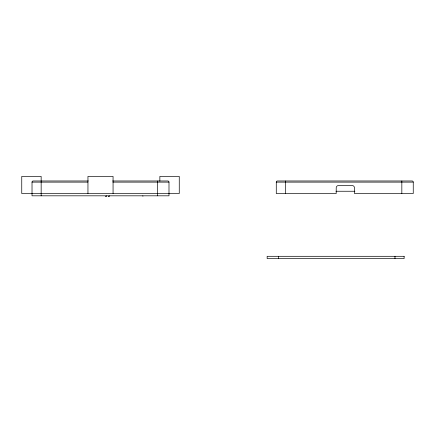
<?xml version="1.0" encoding="UTF-8"?>
<svg xmlns="http://www.w3.org/2000/svg" width="435" height="435" viewBox="0 0 435 435"><rect width="100%" height="100%" fill="white"/><g stroke="black" fill="none" stroke-linecap="round" stroke-linejoin="round"><path stroke-width="0.65" d="M106.298 196.272L105.678 196.234L106.298 196.272L106.412 195.815M109.201 196.272L108.576 196.234L109.201 196.272L109.315 195.815M88.343 180.976L33.163 180.976A1.142 1.142 0 0 0 32.021 182.118L32.021 195.815L168.992 195.815L168.992 182.118A1.142 1.142 0 0 0 167.85 180.976L112.594 180.976M32.021 182.118L87.859 182.118M112.904 182.118L168.992 182.118M276.279 182.118L413.25 182.118L413.25 193.531L354.471 193.531L354.471 187.822A2.284 2.284 0 0 0 352.187 185.538L338.49 185.538A2.284 2.284 0 0 0 336.206 187.822L336.206 193.531L276.279 193.531L276.279 182.118A1.142 1.142 0 0 1 277.421 180.976L412.108 180.976A1.142 1.142 0 0 1 413.25 182.118M335.983 191.248L354.9 191.248M142.816 195.815L142.93 196.272M401.837 180.982L401.837 193.531M394.985 256.307L394.985 258.591M285.414 180.982L285.414 193.531M278.563 256.307L278.563 258.591M159.857 181.161L159.857 176.409L179.263 176.409L179.263 193.531L21.75 193.531L21.75 176.409L41.156 176.409L41.156 195.815M157.579 180.982L157.579 195.815M113.062 193.531L113.062 176.409L87.952 176.409L87.952 193.531M404.12 256.307L267.15 256.307L267.15 258.591L404.12 258.591L404.12 256.307"/></g></svg>
